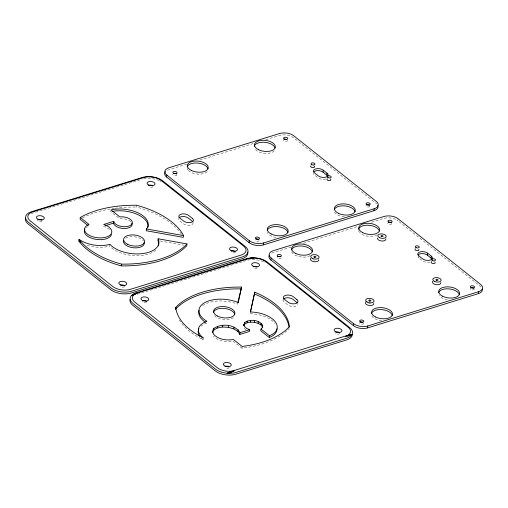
<?xml version="1.0" encoding="UTF-8"?>
<svg xmlns="http://www.w3.org/2000/svg" width="508" height="508" viewBox="0 0 508 508"><rect width="100%" height="100%" fill="white"/><g stroke="black" fill="none" stroke-linecap="round" stroke-linejoin="round"><path stroke-width="0.38" stroke-dasharray="2.54 1.91" d="M111.062 209.931L110.858 211.709L119.602 218.662A9.347 4.896 6.7 0 1 131.528 222.529M109.931 244.335L109.722 246.113A22.86 11.976 6.7 0 1 85.916 244.786M181.483 234.226A74.53 39.053 6.7 0 0 136.385 207.029L136.595 205.251M179.286 319.919A72.015 37.738 6.7 0 0 201.981 339.154L203.022 339.725L203.232 337.947M238.144 302.463L237.681 304.159A25.864 13.551 6.7 0 0 201.752 306.387M280.238 335.826A87.63 45.917 6.7 0 1 273.895 339.369L269.996 341.128A87.528 45.86 6.7 0 1 247.218 347.478L241.986 348.24L242.126 347.053M481.082 286.995A10.192 5.34 6.7 0 0 480.365 286.341L397.91 220.751L398.062 219.45M429.984 262.033A5.467 2.864 6.7 0 1 422.377 260.801L418.63 257.816L418.859 255.861M186.893 164.078L168.694 169.704A10.192 5.34 6.7 0 0 166.795 170.523M199.784 160.09L254.381 143.212M265.754 139.694L279.4 135.471A10.192 5.34 6.7 0 1 293.599 137.776L376.047 203.365A10.192 5.34 6.7 0 1 376.771 204.013M31.293 213.512L142.005 179.28M137.331 294.246L246.526 260.477A14.713 7.709 6.7 0 1 262.769 261.417M291.205 247.059L273.006 252.686A10.192 5.34 6.7 0 0 270.358 254.013M303.339 243.307L357.937 226.422M371.583 222.199L383.718 218.446A10.192 5.34 6.7 0 1 397.91 220.751M250.158 313.677L255.467 314.16A24.498 12.833 6.7 0 1 274.942 323.399M160.274 240.983L183.655 245.154M206.661 323.037L206.635 323.19A22.657 11.874 6.7 0 0 201.111 326.13M241.986 348.24L233.236 341.281C226.377 342.449 218.535 341.37 213.474 336.22M244.259 328.263L246.412 330.187M203.022 339.725L202.298 339.039A22.657 11.874 6.7 0 1 200.793 337.63M37.376 219.488L38.094 220.713M344.462 216.948A10.509 5.505 6.7 0 1 334.372 211.677M325.672 179.057A5.467 2.864 6.7 0 1 318.065 177.819L314.312 174.841A5.467 2.864 6.7 0 1 313.277 173.368M275.996 237.528A10.509 5.505 6.7 0 1 268.167 233.871M267.792 233.394A10.509 5.505 6.7 0 1 267.272 232.429M274.263 150.832A10.509 5.505 6.7 0 1 263.595 153.245A10.509 5.505 6.7 0 1 254.419 148.076M207.162 171.583A10.509 5.505 6.7 0 1 197.866 174.136A10.509 5.505 6.7 0 1 188.214 170.269M187.839 169.799A10.509 5.505 6.7 0 1 187.173 168.339M313.442 165.665A1.994 1.048 6.7 0 1 313.893 165.849M176.828 174.574A2.102 1.099 6.7 0 1 175.266 175.641A2.102 1.099 6.7 0 1 172.809 174.771M172.676 174.479A2.102 1.099 6.7 0 1 172.682 174.187M259.124 240.716A2.102 1.099 6.7 0 1 256.375 241.059A2.102 1.099 6.7 0 1 255.283 239.516M369.837 206.477A2.102 1.099 6.7 0 1 367.608 206.946A2.102 1.099 6.7 0 1 365.836 205.829M287.541 140.335A2.102 1.099 6.7 0 1 285.706 141.408A2.102 1.099 6.7 0 1 283.381 140.24M143.612 178.86A14.713 7.709 6.7 0 1 159.315 180.677M159.823 180.924A14.713 7.709 6.7 0 1 160.795 181.451M193.11 222.542A5.467 2.864 6.7 0 1 189.719 225.26A5.467 2.864 6.7 0 1 183.35 223.761L179.603 220.783A5.467 2.864 6.7 0 1 178.581 218.561M86.335 227.59A13.716 7.188 6.7 0 1 87.49 226.847M103.505 226.244A13.716 7.188 6.7 0 1 109.861 229.857M82.436 217.964A87.319 45.752 6.7 0 1 114.332 208.369M115.062 208.267A87.319 45.752 6.7 0 1 136.385 207.029M125.552 238.208A10.509 5.505 6.7 0 1 143.516 240.976M155.791 250.101A26.067 13.659 6.7 0 1 133.236 255.562A26.067 13.659 6.7 0 1 110.223 246.64M235.268 252.159A2.102 1.099 6.7 0 1 233.445 252.94A2.102 1.099 6.7 0 1 231.254 252.063M41.961 221.069A2.102 1.099 6.7 0 1 39.738 221.539A2.102 1.099 6.7 0 1 37.96 220.421M152.819 186.569A2.102 1.099 6.7 0 1 151.257 187.35A2.102 1.099 6.7 0 1 149.073 186.754M124.562 286.391A2.102 1.099 6.7 0 1 122.733 287.179A2.102 1.099 6.7 0 1 120.548 286.302M263.315 261.645A14.713 7.709 6.7 0 1 264.351 262.128M283.102 299.764A5.467 2.864 6.7 0 0 284.124 301.987L287.871 304.965A5.467 2.864 6.7 0 0 293.567 306.521A5.467 2.864 6.7 0 0 297.612 304.489M233.375 317.576A10.719 5.62 6.7 0 1 222.358 319.462A10.719 5.62 6.7 0 1 213.582 314.204M289.211 328.466A87.63 45.917 6.7 0 1 287.757 329.946M286.728 330.911A87.63 45.917 6.7 0 1 281.521 334.982M229.083 367.595A2.102 1.099 6.7 0 1 227.527 368.376A2.102 1.099 6.7 0 1 225.336 367.779M339.795 333.356A2.102 1.099 6.7 0 1 337.42 334.093A2.102 1.099 6.7 0 1 335.655 332.689M257.194 268.034A2.102 1.099 6.7 0 1 254.965 268.503A2.102 1.099 6.7 0 1 253.194 267.386M146.482 302.273A2.102 1.099 6.7 0 1 144.259 302.736A2.102 1.099 6.7 0 1 142.488 301.625M447.415 299.752A10.509 5.505 6.7 0 1 439.21 295.624M418.63 257.816A5.467 2.864 6.7 0 1 417.938 257.105M381.679 320.675A10.509 5.505 6.7 0 1 371.583 315.404M377.177 234.931A10.509 5.505 6.7 0 1 359.626 232.499M359.258 232.023A10.509 5.505 6.7 0 1 358.591 230.569M310.077 255.683A10.509 5.505 6.7 0 1 299.022 256.635A10.509 5.505 6.7 0 1 291.484 251.32M434.003 261.563A1.994 1.048 6.7 0 1 434.448 261.747M281.14 257.842A2.102 1.099 6.7 0 1 279.311 258.623A2.102 1.099 6.7 0 1 277.127 257.746M391.846 223.603A2.102 1.099 6.7 0 1 389.471 224.339A2.102 1.099 6.7 0 1 387.706 222.936M363.595 323.139A2.102 1.099 6.7 0 1 362.033 324.212A2.102 1.099 6.7 0 1 359.575 323.336M474.307 288.906A2.102 1.099 6.7 0 1 471.926 289.928A2.102 1.099 6.7 0 1 470.306 288.258M370.522 303.562A1.054 0.552 6.7 0 1 368.725 303.524M314.446 260.071A1.054 0.552 6.7 0 1 313.626 259.658"/><path stroke-width="0.76" d="M243.681 325.565L244.799 322.447C250.12 318.865 258.997 319.742 262.674 325.266L262.585 327.343L260.991 329.006L260.782 330.784L269.297 337.56L272.491 335.921A24.498 12.833 6.7 0 0 277.038 328.778M80.296 217.488L89.04 224.447A13.716 7.188 6.7 0 0 89.376 235.375A13.716 7.188 6.7 0 0 109.728 235.407A13.716 7.188 6.7 0 0 103.715 224.466L113.779 221.355A9.347 4.896 6.7 0 0 124.612 226.759A9.347 4.896 6.7 0 0 132.029 221.259A9.347 4.896 6.7 0 0 119.812 216.884L111.062 209.931A24.708 12.948 6.7 0 1 139.643 213.646A24.708 12.948 6.7 0 1 146.463 228.968L146.253 230.746L183.325 237.363L183.534 235.585A74.53 39.053 6.7 0 0 136.595 205.251A87.319 45.752 6.7 0 0 80.296 217.488L80.086 219.266L88.246 225.762M78.848 241.027L79.058 239.249A22.86 11.976 6.7 0 0 109.931 244.335A26.067 13.659 6.7 0 0 142.17 253.644A26.067 13.659 6.7 0 0 158.147 238.785L186.982 243.935L186.773 245.713A85.071 44.577 6.7 0 1 121.437 265.913A71.812 37.63 6.7 0 1 78.848 241.027A22.86 11.976 6.7 0 0 80.753 242.322M105.658 225.577L113.57 223.133L113.779 221.355M121.437 265.913L121.647 264.135A85.071 44.577 6.7 0 0 186.982 243.935M158.147 238.785L157.937 240.563A26.067 13.659 6.7 0 1 158.477 245.904M166.618 177.044L166.846 175.089A10.192 5.34 6.7 0 1 168.923 167.748L279.629 133.515A10.192 5.34 6.7 0 1 293.827 135.82L376.276 201.409A10.192 5.34 6.7 0 1 374.199 208.744L373.971 210.699L263.265 244.932A10.192 5.34 6.7 0 1 249.072 242.627L166.618 177.044A10.192 5.34 6.7 0 1 164.719 172.898M175.597 309.156L175.8 307.346A85.306 44.698 6.7 0 1 234.334 287.141L241.586 287.064L238.284 302.698M212.604 332.486L213.69 330.156L213.9 328.378C221.609 323.063 235.007 324.269 240.036 332.664L239.833 334.442L249.428 331.47L249.638 329.692L246.621 328.409L244.469 326.485L243.821 324.377M213.69 330.156L217.303 328.003L217.513 326.225M217.303 328.003L222.517 327L222.72 325.222M239.833 334.442L237.966 331.514L233.871 328.93L228.39 327.33L228.6 325.552M233.871 328.93L234.074 327.152M237.966 331.514L238.176 329.736M249.072 242.627L249.301 240.671L166.846 175.089M243.935 325.514L244.799 322.447M244.589 324.225L247.021 322.796L247.231 321.018M247.021 322.796L250.495 322.123L250.704 320.345M250.501 312.16L254.775 292.176L259.937 294.513A74.771 39.18 6.7 0 1 289.414 326.688A87.63 45.917 6.7 0 1 274.104 337.591L270.205 339.35A87.528 45.86 6.7 0 1 247.428 345.7L242.195 346.462L233.445 339.503C226.587 340.671 218.745 339.592 213.684 334.442L212.541 331.292L213.9 328.378M263.265 244.932L263.493 242.976L374.199 208.744M262.674 325.266L262.465 327.044L260.96 324.999L258.115 323.323L254.413 322.307L254.622 320.529M258.115 323.323L258.324 321.545M260.96 324.999L261.169 323.221M270.929 260.02L271.164 258.064A10.192 5.34 6.7 0 1 273.24 250.73L383.946 216.491A10.192 5.34 6.7 0 1 398.139 218.796L480.593 284.385A10.192 5.34 6.7 0 1 478.517 291.719L478.288 293.675L367.576 327.914A10.192 5.34 6.7 0 1 353.384 325.609L270.929 260.02A10.192 5.34 6.7 0 1 269.31 255.213M269.297 337.56L269.507 335.782L272.701 334.143A24.498 12.833 6.7 0 0 255.676 312.382L250.368 311.899L254.775 292.176M327.825 176.6A5.467 2.864 6.7 0 0 326.784 175.127L323.037 172.142L323.266 170.186A5.467 2.864 6.7 0 0 315.659 168.954A5.467 2.864 6.7 0 0 314.541 172.885L318.294 175.863A5.467 2.864 6.7 0 0 325.901 177.101A5.467 2.864 6.7 0 0 327.012 173.171L323.266 170.186M326.784 175.127L327.012 173.171M353.384 325.609L353.612 323.653L271.164 258.064M367.576 327.914L367.811 325.958L478.517 291.719M432.137 259.575A5.467 2.864 6.7 0 0 431.101 258.102L427.349 255.124L427.584 253.168A5.467 2.864 6.7 0 0 419.97 251.93A5.467 2.864 6.7 0 0 418.859 255.861L422.605 258.845A5.467 2.864 6.7 0 0 430.213 260.077A5.467 2.864 6.7 0 0 431.33 256.146L427.584 253.168M431.101 258.102L431.33 256.146M241.586 287.064L237.89 302.381M131.324 295.681L136.023 292.938L246.736 258.699L253.778 257.816L248.088 258.807L137.382 293.04L131.324 295.681L137.382 293.04M246.736 258.699A14.713 7.709 6.7 0 1 267.221 262.026L349.675 327.616A14.713 7.709 6.7 0 1 352.019 334.55L347.878 335.312L231.966 371.158L227.013 373.209A14.713 7.709 6.7 0 1 215.481 369.113L133.032 303.524A14.713 7.709 6.7 0 1 136.023 292.938M234.823 370.554L228.924 373.317L227.013 373.209L233.445 370.91L228.924 373.317A14.713 7.709 6.7 0 0 235.966 372.434L346.678 338.201A14.713 7.709 6.7 0 0 351.377 335.451L352.019 334.55L346.78 335.858L351.377 335.451L345.529 336.315M240.036 332.664L249.638 329.692M248.088 258.807L253.778 257.816M241.376 288.842L234.124 288.925A85.306 44.698 6.7 0 0 175.59 309.124M250.495 322.123L254.413 322.307M222.517 327L228.39 327.33M146.463 228.968L183.534 235.585M254.565 293.954L259.728 296.291A74.771 39.18 6.7 0 1 289.065 327.184M260.991 329.006L269.507 335.782M175.8 307.346L175.806 307.378A72.015 37.738 6.7 0 0 202.19 337.375L203.232 337.947L202.501 337.261A22.657 11.874 6.7 0 1 206.845 321.405L206.87 321.259A25.864 13.551 6.7 0 1 204.21 302.939A25.864 13.551 6.7 0 1 237.89 302.374M313.684 171.926A5.467 2.864 6.7 0 1 323.037 172.142M334.264 209.747A10.509 5.505 6.7 0 1 344.761 205.905A10.509 5.505 6.7 0 1 354.997 211.665M330.492 178.994A1.994 1.048 6.7 0 1 330.219 180.384A1.994 1.048 6.7 0 1 327.539 180.137A1.994 1.048 6.7 0 1 327.343 178.702M314.255 166.072A1.994 1.048 6.7 0 1 313.982 167.462A1.994 1.048 6.7 0 1 311.296 167.215A1.994 1.048 6.7 0 1 311.099 165.779M267.164 230.499A10.509 5.505 6.7 0 1 277.66 226.657A10.509 5.505 6.7 0 1 287.896 232.416M254.311 146.145A10.509 5.505 6.7 0 1 264.808 142.303A10.509 5.505 6.7 0 1 275.044 148.063M187.211 166.897A10.509 5.505 6.7 0 1 197.707 163.055A10.509 5.505 6.7 0 1 207.943 168.815M377.749 205.397A10.192 5.34 6.7 0 1 373.971 210.699M164.992 172.231A10.192 5.34 6.7 0 1 165.437 171.609M263.493 242.976A10.192 5.34 6.7 0 1 249.301 240.671M173.501 173.533A2.102 1.099 6.7 0 1 176.428 174.009M256.432 239.02A2.102 1.099 6.7 0 1 258.883 239.598M366.274 205.054A2.102 1.099 6.7 0 1 369.589 205.359M283.82 139.465A2.102 1.099 6.7 0 1 286.76 139.535M25.552 218.116A14.713 7.709 6.7 0 0 28.296 224.098L110.75 289.687A14.713 7.709 6.7 0 0 131.235 293.014L241.941 258.775A14.713 7.709 6.7 0 0 247.739 252.152M192.761 221.78A5.467 2.864 6.7 0 0 192.068 221.069L188.322 218.084A5.467 2.864 6.7 0 0 178.968 217.869M112.344 211.404A24.708 12.948 6.7 0 1 137.585 214.509A24.708 12.948 6.7 0 1 147.847 227.622M131.826 223.037A9.347 4.896 6.7 0 1 124.403 228.536A9.347 4.896 6.7 0 1 113.57 223.133M144.221 242.43A10.509 5.505 6.7 0 1 133.864 247.815A10.509 5.505 6.7 0 1 123.488 240.678M111.481 234.467A13.716 7.188 6.7 0 1 94.99 239.173A13.716 7.188 6.7 0 1 84.931 229.095M121.647 264.135A71.812 37.63 6.7 0 1 79.058 239.249M231.28 251.219A2.102 1.099 6.7 0 1 233.229 250.717A2.102 1.099 6.7 0 1 235.141 251.574M38.398 219.64A2.102 1.099 6.7 0 1 41.98 220.224M148.825 185.63A2.102 1.099 6.7 0 1 152.425 185.712M120.853 285.229A2.102 1.099 6.7 0 1 124.435 285.814M130.073 299.32A14.713 7.709 6.7 0 0 132.823 305.302L215.271 370.891A14.713 7.709 6.7 0 0 235.756 374.212L346.469 339.979A14.713 7.709 6.7 0 0 352.361 334.378M347.878 335.312A12.611 6.61 6.7 0 0 348.101 327.241L265.646 261.652A12.611 6.61 6.7 0 0 249.466 258.451M231.966 371.158A12.611 6.61 6.7 0 1 217.265 367.703L134.811 302.114A12.611 6.61 6.7 0 1 136.131 293.497M283.489 299.072A5.467 2.864 6.7 0 1 292.849 299.288L296.596 302.266A5.467 2.864 6.7 0 1 297.288 302.984M213.531 312.242A10.719 5.62 6.7 0 1 224.377 308.419A10.719 5.62 6.7 0 1 234.677 314.363M199.619 336.163A22.657 11.874 6.7 0 1 198.946 328.714M205.41 322.256A25.864 13.551 6.7 0 1 199.079 310.312M225.374 366.433A2.102 1.099 6.7 0 1 228.956 367.011M336.08 332.194A2.102 1.099 6.7 0 1 339.401 332.505M253.632 266.611A2.102 1.099 6.7 0 1 256.946 266.916M142.64 301.066A2.102 1.099 6.7 0 1 144.589 300.565A2.102 1.099 6.7 0 1 146.507 301.428M417.995 254.908A5.467 2.864 6.7 0 1 427.349 255.124M438.582 292.729A10.509 5.505 6.7 0 1 449.078 288.887A10.509 5.505 6.7 0 1 459.315 294.646M435.058 262.236A1.994 1.048 6.7 0 1 432.924 263.481A1.994 1.048 6.7 0 1 431.654 261.677M418.821 249.314A1.994 1.048 6.7 0 1 416.687 250.565A1.994 1.048 6.7 0 1 415.417 248.761M371.481 313.48A10.509 5.505 6.7 0 1 381.978 309.639A10.509 5.505 6.7 0 1 392.214 315.398M358.629 229.127A10.509 5.505 6.7 0 1 369.125 225.285A10.509 5.505 6.7 0 1 379.362 231.045M291.529 249.879A10.509 5.505 6.7 0 1 302.025 246.037A10.509 5.505 6.7 0 1 312.261 251.797M482.302 289.09A10.192 5.34 6.7 0 1 478.288 293.675M367.811 325.958A10.192 5.34 6.7 0 1 353.612 323.653M373.717 303.359A4.204 2.203 6.7 0 1 369.507 305.473A4.204 2.203 6.7 0 1 365.423 302.59M365.722 302.063A4.204 2.203 6.7 0 1 366.281 301.612M318.751 259.632A4.204 2.203 6.7 0 1 313.988 261.677A4.204 2.203 6.7 0 1 310.756 258.337M277.425 256.68A2.102 1.099 6.7 0 1 280.365 256.75M388.525 222.275A2.102 1.099 6.7 0 1 391.452 222.752M359.88 322.269A2.102 1.099 6.7 0 1 362.814 322.332M470.98 287.865A2.102 1.099 6.7 0 1 473.907 288.341M440.817 282.607A4.204 2.203 6.7 0 1 436.061 284.651A4.204 2.203 6.7 0 1 432.822 281.311M385.851 238.881A4.204 2.203 6.7 0 1 381.635 240.995A4.204 2.203 6.7 0 1 377.558 238.119M142.208 177.502L31.502 211.734A14.713 7.709 6.7 0 0 28.505 222.32L110.96 287.909A14.713 7.709 6.7 0 0 131.445 291.236L242.151 256.997A14.713 7.709 6.7 0 0 245.148 246.412L162.7 180.823A14.713 7.709 6.7 0 0 142.208 177.502M143.567 177.603L32.855 211.842A12.611 6.61 6.7 0 0 30.29 220.916L112.738 286.499A12.611 6.61 6.7 0 0 130.302 289.35L241.008 255.118A12.611 6.61 6.7 0 0 243.58 246.043L161.125 180.454A12.611 6.61 6.7 0 0 143.567 177.603M296.907 299.599L293.16 296.621A5.467 2.864 6.7 0 0 285.553 295.383A5.467 2.864 6.7 0 0 284.436 299.32L288.182 302.298A5.467 2.864 6.7 0 0 295.796 303.536A5.467 2.864 6.7 0 0 296.907 299.599M192.386 218.402L188.633 215.417A5.467 2.864 6.7 0 0 181.026 214.186A5.467 2.864 6.7 0 0 179.915 218.116L183.661 221.094A5.467 2.864 6.7 0 0 191.268 222.333A5.467 2.864 6.7 0 0 192.386 218.402M327.978 177.54A1.994 1.048 6.7 0 0 331.178 177.14A1.994 1.048 6.7 0 0 328.479 175.781A1.994 1.048 6.7 0 0 327.978 177.54M338.36 213.265A10.509 5.505 6.7 0 0 355.187 211.15A10.509 5.505 6.7 0 0 340.982 204A10.509 5.505 6.7 0 0 338.36 213.265M271.259 234.01A10.509 5.505 6.7 0 0 288.087 231.902A10.509 5.505 6.7 0 0 273.882 224.752A10.509 5.505 6.7 0 0 271.259 234.01M191.306 170.415A10.509 5.505 6.7 0 0 208.134 168.3A10.509 5.505 6.7 0 0 193.923 161.15A10.509 5.505 6.7 0 0 191.306 170.415M258.407 149.663A10.509 5.505 6.7 0 0 275.234 147.549A10.509 5.505 6.7 0 0 261.029 140.398A10.509 5.505 6.7 0 0 258.407 149.663M311.741 164.617A1.994 1.048 6.7 0 0 314.941 164.217A1.994 1.048 6.7 0 0 312.236 162.858A1.994 1.048 6.7 0 0 311.741 164.617M173.685 173.33A2.102 1.099 6.7 0 0 177.051 172.904A2.102 1.099 6.7 0 0 174.212 171.475A2.102 1.099 6.7 0 0 173.685 173.33M256.14 238.919A2.102 1.099 6.7 0 0 259.505 238.493A2.102 1.099 6.7 0 0 256.661 237.065A2.102 1.099 6.7 0 0 256.14 238.919M366.846 204.68A2.102 1.099 6.7 0 0 370.211 204.26A2.102 1.099 6.7 0 0 367.373 202.825A2.102 1.099 6.7 0 0 366.846 204.68M284.391 139.09A2.102 1.099 6.7 0 0 287.763 138.671A2.102 1.099 6.7 0 0 284.918 137.243A2.102 1.099 6.7 0 0 284.391 139.09M127.705 244.354A10.509 5.505 6.7 0 0 144.431 242.1A10.509 5.505 6.7 0 0 130.054 235.052A10.509 5.505 6.7 0 0 127.705 244.354M37.89 219.24A3.994 2.095 6.7 0 0 44.285 218.44A3.994 2.095 6.7 0 0 38.887 215.722A3.994 2.095 6.7 0 0 37.89 219.24M231.051 250.596A3.994 2.095 6.7 0 0 237.446 249.79A3.994 2.095 6.7 0 0 232.042 247.072A3.994 2.095 6.7 0 0 231.051 250.596M148.596 185.007A3.994 2.095 6.7 0 0 154.991 184.207A3.994 2.095 6.7 0 0 149.593 181.489A3.994 2.095 6.7 0 0 148.596 185.007M120.339 284.829A3.994 2.095 6.7 0 0 126.733 284.029A3.994 2.095 6.7 0 0 121.336 281.311A3.994 2.095 6.7 0 0 120.339 284.829M217.526 316.059A10.719 5.62 6.7 0 0 234.804 314.052A10.719 5.62 6.7 0 0 220.478 306.661A10.719 5.62 6.7 0 0 217.526 316.059M224.879 366.027A3.975 2.083 6.7 0 0 231.242 365.227A3.975 2.083 6.7 0 0 225.869 362.522A3.975 2.083 6.7 0 0 224.879 366.027M142.437 300.431A3.95 2.07 6.7 0 0 148.768 299.631A3.95 2.07 6.7 0 0 143.421 296.945A3.95 2.07 6.7 0 0 142.437 300.431M253.143 266.192A3.95 2.07 6.7 0 0 259.474 265.398A3.95 2.07 6.7 0 0 254.133 262.712A3.95 2.07 6.7 0 0 253.143 266.192M335.585 331.788A3.975 2.083 6.7 0 0 341.947 330.987A3.975 2.083 6.7 0 0 336.575 328.289A3.975 2.083 6.7 0 0 335.585 331.788M432.295 260.515A1.994 1.048 6.7 0 0 435.496 260.115A1.994 1.048 6.7 0 0 432.791 258.756A1.994 1.048 6.7 0 0 432.295 260.515M442.671 296.24A10.509 5.505 6.7 0 0 459.505 294.132A10.509 5.505 6.7 0 0 445.294 286.982A10.509 5.505 6.7 0 0 442.671 296.24M375.571 316.992A10.509 5.505 6.7 0 0 392.405 314.877A10.509 5.505 6.7 0 0 378.193 307.734A10.509 5.505 6.7 0 0 375.571 316.992M295.618 253.39A10.509 5.505 6.7 0 0 312.452 251.282A10.509 5.505 6.7 0 0 298.24 244.132A10.509 5.505 6.7 0 0 295.618 253.39M362.718 232.639A10.509 5.505 6.7 0 0 379.552 230.53A10.509 5.505 6.7 0 0 365.341 223.38A10.509 5.505 6.7 0 0 362.718 232.639M416.052 247.599A1.994 1.048 6.7 0 0 419.252 247.199A1.994 1.048 6.7 0 0 416.554 245.84A1.994 1.048 6.7 0 0 416.052 247.599M278.003 256.305A2.102 1.099 6.7 0 0 281.369 255.886A2.102 1.099 6.7 0 0 278.524 254.457A2.102 1.099 6.7 0 0 278.003 256.305M360.451 321.894A2.102 1.099 6.7 0 0 363.817 321.475A2.102 1.099 6.7 0 0 360.978 320.04A2.102 1.099 6.7 0 0 360.451 321.894M471.157 287.661A2.102 1.099 6.7 0 0 474.529 287.236A2.102 1.099 6.7 0 0 471.684 285.807A2.102 1.099 6.7 0 0 471.157 287.661M388.709 222.072A2.102 1.099 6.7 0 0 392.074 221.647A2.102 1.099 6.7 0 0 389.23 220.218A2.102 1.099 6.7 0 0 388.709 222.072M367.284 302.114A4.204 2.203 6.7 0 0 374.015 301.269A4.204 2.203 6.7 0 0 368.332 298.406A4.204 2.203 6.7 0 0 367.284 302.114M369.227 300.977A1.054 0.552 6.7 0 0 370.91 300.761A1.054 0.552 6.7 0 0 369.487 300.05A1.054 0.552 6.7 0 0 369.227 300.977M436.328 280.226A1.054 0.552 6.7 0 0 438.01 280.016A1.054 0.552 6.7 0 0 436.594 279.298A1.054 0.552 6.7 0 0 436.328 280.226M434.384 281.362A4.204 2.203 6.7 0 0 441.115 280.518A4.204 2.203 6.7 0 0 435.432 277.66A4.204 2.203 6.7 0 0 434.384 281.362M379.413 237.636A4.204 2.203 6.7 0 0 386.15 236.791A4.204 2.203 6.7 0 0 380.467 233.934A4.204 2.203 6.7 0 0 379.413 237.636M381.362 236.499A1.054 0.552 6.7 0 0 383.045 236.29A1.054 0.552 6.7 0 0 381.622 235.572A1.054 0.552 6.7 0 0 381.362 236.499M312.312 258.388A4.204 2.203 6.7 0 0 319.049 257.543A4.204 2.203 6.7 0 0 313.366 254.686A4.204 2.203 6.7 0 0 312.312 258.388M314.262 257.251A1.054 0.552 6.7 0 0 315.944 257.042A1.054 0.552 6.7 0 0 314.522 256.324A1.054 0.552 6.7 0 0 314.262 257.251"/></g></svg>
